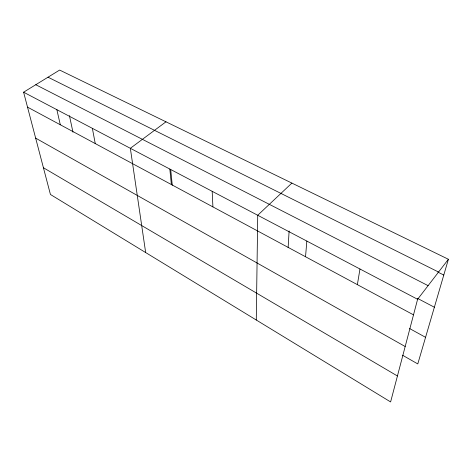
<?xml version="1.0" encoding="UTF-8"?>
<svg xmlns="http://www.w3.org/2000/svg" width="472" height="472" viewBox="0 0 472 472"><rect width="100%" height="100%" fill="white"/><g stroke="black" fill="none" stroke-linecap="round" stroke-linejoin="round"><path stroke-width="0.71" d="M256.272 320.016L257.73 215.262L291.891 183.095M288.138 247.623L289.106 230.967M305.531 256.75L306.847 241.08M357.369 284.651L359.971 268.999M448.4 259.27L417.602 299.295L390.609 401.938L50.439 194.482L23.6 92.199L59.643 70.062L448.4 259.27L417.785 363.924L402.563 355.233M165.979 121.817L130.343 148.302L145.665 252.555M48.026 77.196L438.565 272.055M437.91 272.114L443.786 275.046M35.772 84.724L428.098 285.654M417.49 298.369L434.37 307.231M23.6 92.199L417.602 299.295M27.518 107.126L413.507 314.865M409.572 328.53L425.567 337.321M35.648 138.119L405.183 346.525M43.418 167.737L397.43 375.989M56.858 109.681L60.304 124.773M69.425 115.634L72.971 132.178M92.365 128.343L95.255 143.582M170.699 169.483L172.262 185.266M169.826 169.059L171.377 184.552M212.182 191.319L212.913 206.907"/></g></svg>
